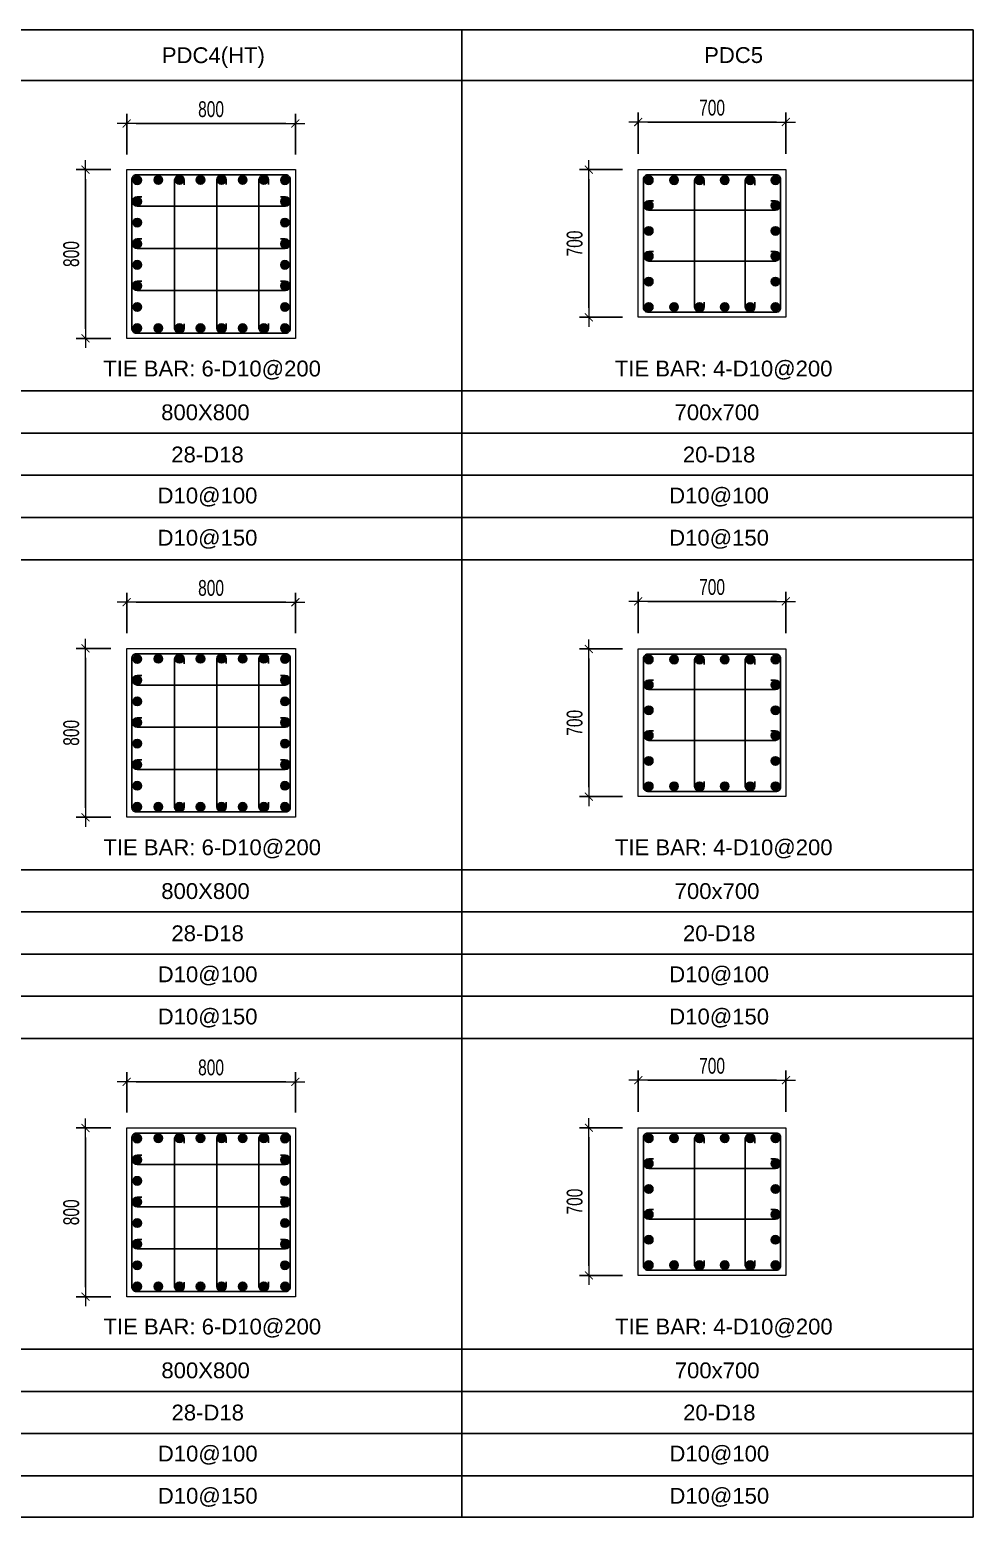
# Model space of a CAD drawing. Header units: millimetres. Extents: x 49323 to 598907, y -6102 to 181761.
# Drawn here: x 576018 to 580493, y 150199 to 157250 of the extents above; entities that cross this region are included whole.
import ezdxf
from ezdxf.enums import TextEntityAlignment as Align

# ---------------------------------------------------------------- set-up
doc = ezdxf.new("R2010")
doc.units = ezdxf.units.MM
doc.linetypes.add('CENTER2', pattern=[1.125, 0.75, -0.125, 0.125, -0.125])
doc.layers.get('Defpoints').update_dxf_attribs({"color": 151, "lineweight": 9})
for name, color, linetype in [('2', 2, 'Continuous'), ('CEN', 1, 'CENTER2'), ('STL', 3, 'Continuous'), ('TIT1', 3, 'Continuous')]:
    doc.layers.add(name, color=color, linetype=linetype)
doc.layers.add('NDC_S_CONTINUOUS', color=3, linetype='Continuous', lineweight=20)
doc.layers.add('NDC_S_DIM', color=1, linetype='Continuous', lineweight=15)
doc.styles.add('NDC_ARIAL', font='arial.ttf', dxfattribs={"width": 0.85})
doc.styles.add('NDC_DIM', font='', dxfattribs={"width": 0.75})
doc.styles.get('NDC_DIM').set_extended_font_data('Dotum')
doc.dimstyles.new('NDC_dim_30', dxfattribs={"dimscale": 30, "dimtxt": 2.5, "dimasz": 1.5, "dimexe": 1.5, "dimexo": 2.5, "dimgap": 1, "dimtad": 1, "dimdec": 0, "dimzin": 0, "dimdsep": 46, "dimtxsty": 'NDC_DIM', "dimblk": 'DIMMARK', "dimcen": 0.09, "dimdle": 1.2, "dimclrd": 1, "dimclre": 1, "dimclrt": 3, "dimadec": 0, "dimazin": 0, "dimtfac": 1, "dimtdec": 0, "dimtix": 1, "dimtofl": 0, "dimtmove": 0, "dimatfit": 3, "dimfxl": 8, "dimfxlon": 1, "dimtolj": 1, "dimtzin": 0, "dimarcsym": 0})

# ---------------------------------------------------------------- blocks, each defined once
blk = doc.blocks.new('8')
at = {"layer": '2'}
blk.add_hatch(color=256, dxfattribs=at).paths.add_polyline_path([(20, 0, 0.386127), (1.9, 19.9), (-1.9, 19.9, 0.386127), (-20, 0, 1)])
blk.add_circle((0, 0), 20, dxfattribs=at)
blk = doc.blocks.new('5')
at = {"layer": 'CEN', "rotation": 180}
blk.add_blockref('8', (0, 0), dxfattribs=at)
blk = doc.blocks.new('DIMMARK')
at = {"layer": 'NDC_S_DIM', "color": 1}
blk.add_line((-1.5, 0), (1, 0), dxfattribs=at)
at = {"layer": 'NDC_S_DIM', "color": 2, "const_width": 0.1}
blk.add_lwpolyline([(-0.42, -0.42), (0.42, 0.42)], dxfattribs=at)
blk = doc.blocks.new('*D1555')
at = {"layer": 'Defpoints', "color": 0, "ltscale": 40, "transparency": 16777216}
for p in [(577278.3, 152263.2), (576478.3, 152041.8), (577278.3, 152041.8)]:
    blk.add_point(p, dxfattribs=at)
at = {"layer": 'NDC_S_DIM', "color": 1, "lineweight": -2, "ltscale": 40, "transparency": 16777216}
for p, q in [((576478.3, 152116.8), (576478.3, 152308.2)), ((577278.3, 152116.8), (577278.3, 152308.2)), ((576523.3, 152263.2), (577233.3, 152263.2))]:
    blk.add_line(p, q, dxfattribs=at)
at = {"layer": 'NDC_S_DIM', "color": 1, "lineweight": -2, "ltscale": 40, "transparency": 16777216, "xscale": 45, "yscale": 45, "zscale": 45, "rotation": 180}
blk.add_blockref('DIMMARK', (576478.3, 152263.2), dxfattribs=at)
at = {"layer": 'NDC_S_DIM', "color": 1, "lineweight": -2, "ltscale": 40, "transparency": 16777216, "xscale": 45, "yscale": 45, "zscale": 45}
blk.add_blockref('DIMMARK', (577278.3, 152263.2), dxfattribs=at)
at = {"layer": 'NDC_S_DIM', "color": 3, "ltscale": 40, "transparency": 16777216, "insert": (576878.3, 152330.7), "char_height": 75, "attachment_point": 5, "style": 'NDC_DIM'}
blk.add_mtext('\\A1;800', dxfattribs=at)
blk = doc.blocks.new('*D1556')
at = {"layer": 'Defpoints', "color": 0, "ltscale": 40, "transparency": 16777216}
for p in [(576478.3, 152044.4), (576282.9, 151244.4), (576478.3, 151244.4)]:
    blk.add_point(p, dxfattribs=at)
at = {"layer": 'NDC_S_DIM', "color": 1, "lineweight": -2, "ltscale": 40, "transparency": 16777216}
for p, q in [((576403.3, 152044.4), (576237.9, 152044.4)), ((576282.9, 151999.4), (576282.9, 151289.4)), ((576403.3, 151244.4), (576237.9, 151244.4))]:
    blk.add_line(p, q, dxfattribs=at)
at = {"layer": 'NDC_S_DIM', "color": 1, "lineweight": -2, "ltscale": 40, "transparency": 16777216, "xscale": 45, "yscale": 45, "zscale": 45}
for p, rotation in [((576282.9, 152044.4), 90), ((576282.9, 151244.4), 270)]:
    blk.add_blockref('DIMMARK', p, dxfattribs=dict(at, rotation=rotation))
at = {"layer": 'NDC_S_DIM', "color": 3, "ltscale": 40, "transparency": 16777216, "insert": (576215.4, 151644.4), "char_height": 75, "attachment_point": 5, "rotation": 90, "style": 'NDC_DIM'}
blk.add_mtext('\\A1;800', dxfattribs=at)
blk = doc.blocks.new('*D1557')
at = {"layer": 'Defpoints', "color": 0, "ltscale": 40, "transparency": 16777216}
for p in [(577278.3, 154536.1), (576478.3, 154314.7), (577278.3, 154314.7)]:
    blk.add_point(p, dxfattribs=at)
at = {"layer": 'NDC_S_DIM', "color": 1, "lineweight": -2, "ltscale": 40, "transparency": 16777216}
for p, q in [((576478.3, 154389.7), (576478.3, 154581.1)), ((577278.3, 154389.7), (577278.3, 154581.1)), ((576523.3, 154536.1), (577233.3, 154536.1))]:
    blk.add_line(p, q, dxfattribs=at)
at = {"layer": 'NDC_S_DIM', "color": 1, "lineweight": -2, "ltscale": 40, "transparency": 16777216, "xscale": 45, "yscale": 45, "zscale": 45, "rotation": 180}
blk.add_blockref('DIMMARK', (576478.3, 154536.1), dxfattribs=at)
at = {"layer": 'NDC_S_DIM', "color": 1, "lineweight": -2, "ltscale": 40, "transparency": 16777216, "xscale": 45, "yscale": 45, "zscale": 45}
blk.add_blockref('DIMMARK', (577278.3, 154536.1), dxfattribs=at)
at = {"layer": 'NDC_S_DIM', "color": 3, "ltscale": 40, "transparency": 16777216, "insert": (576878.3, 154603.6), "char_height": 75, "attachment_point": 5, "style": 'NDC_DIM'}
blk.add_mtext('\\A1;800', dxfattribs=at)
blk = doc.blocks.new('*D1558')
at = {"layer": 'Defpoints', "color": 0, "ltscale": 40, "transparency": 16777216}
for p in [(576478.3, 154317.2), (576282.9, 153517.2), (576478.3, 153517.2)]:
    blk.add_point(p, dxfattribs=at)
at = {"layer": 'NDC_S_DIM', "color": 1, "lineweight": -2, "ltscale": 40, "transparency": 16777216}
for p, q in [((576403.3, 154317.2), (576237.9, 154317.2)), ((576282.9, 154272.2), (576282.9, 153562.2)), ((576403.3, 153517.2), (576237.9, 153517.2))]:
    blk.add_line(p, q, dxfattribs=at)
at = {"layer": 'NDC_S_DIM', "color": 1, "lineweight": -2, "ltscale": 40, "transparency": 16777216, "xscale": 45, "yscale": 45, "zscale": 45}
for p, rotation in [((576282.9, 154317.2), 90), ((576282.9, 153517.2), 270)]:
    blk.add_blockref('DIMMARK', p, dxfattribs=dict(at, rotation=rotation))
at = {"layer": 'NDC_S_DIM', "color": 3, "ltscale": 40, "transparency": 16777216, "insert": (576215.4, 153917.2), "char_height": 75, "attachment_point": 5, "rotation": 90, "style": 'NDC_DIM'}
blk.add_mtext('\\A1;800', dxfattribs=at)
blk = doc.blocks.new('*D1553')
at = {"layer": 'Defpoints', "color": 0, "ltscale": 40, "transparency": 16777216}
for p in [(577278.3, 156805.5), (576478.3, 156584.1), (577278.3, 156584.1)]:
    blk.add_point(p, dxfattribs=at)
at = {"layer": 'NDC_S_DIM', "color": 1, "lineweight": -2, "ltscale": 40, "transparency": 16777216}
for p, q in [((576478.3, 156659.1), (576478.3, 156850.5)), ((577278.3, 156659.1), (577278.3, 156850.5)), ((576523.3, 156805.5), (577233.3, 156805.5))]:
    blk.add_line(p, q, dxfattribs=at)
at = {"layer": 'NDC_S_DIM', "color": 1, "lineweight": -2, "ltscale": 40, "transparency": 16777216, "xscale": 45, "yscale": 45, "zscale": 45, "rotation": 180}
blk.add_blockref('DIMMARK', (576478.3, 156805.5), dxfattribs=at)
at = {"layer": 'NDC_S_DIM', "color": 1, "lineweight": -2, "ltscale": 40, "transparency": 16777216, "xscale": 45, "yscale": 45, "zscale": 45}
blk.add_blockref('DIMMARK', (577278.3, 156805.5), dxfattribs=at)
at = {"layer": 'NDC_S_DIM', "color": 3, "ltscale": 40, "transparency": 16777216, "insert": (576878.3, 156873), "char_height": 75, "attachment_point": 5, "style": 'NDC_DIM'}
blk.add_mtext('\\A1;800', dxfattribs=at)
blk = doc.blocks.new('*D1554')
at = {"layer": 'Defpoints', "color": 0, "ltscale": 40, "transparency": 16777216}
for p in [(576478.3, 156586.7), (576282.9, 155786.7), (576478.3, 155786.7)]:
    blk.add_point(p, dxfattribs=at)
at = {"layer": 'NDC_S_DIM', "color": 1, "lineweight": -2, "ltscale": 40, "transparency": 16777216}
for p, q in [((576403.3, 156586.7), (576237.9, 156586.7)), ((576282.9, 156541.7), (576282.9, 155831.7)), ((576403.3, 155786.7), (576237.9, 155786.7))]:
    blk.add_line(p, q, dxfattribs=at)
at = {"layer": 'NDC_S_DIM', "color": 1, "lineweight": -2, "ltscale": 40, "transparency": 16777216, "xscale": 45, "yscale": 45, "zscale": 45}
for p, rotation in [((576282.9, 156586.7), 90), ((576282.9, 155786.7), 270)]:
    blk.add_blockref('DIMMARK', p, dxfattribs=dict(at, rotation=rotation))
at = {"layer": 'NDC_S_DIM', "color": 3, "ltscale": 40, "transparency": 16777216, "insert": (576215.4, 156186.7), "char_height": 75, "attachment_point": 5, "rotation": 90, "style": 'NDC_DIM'}
blk.add_mtext('\\A1;800', dxfattribs=at)
blk = doc.blocks.new('*D1729')
at = {"layer": 'Defpoints', "color": 1, "lineweight": -2, "ltscale": 40, "transparency": 16777216}
for p, q in [((578904.4, 156661.7), (578904.4, 156857.3)), ((578949.4, 156812.3), (579559.4, 156812.3)), ((579604.4, 156661.7), (579604.4, 156857.3))]:
    blk.add_line(p, q, dxfattribs=at)
at = {"layer": 'Defpoints', "color": 0, "ltscale": 40, "transparency": 16777216}
for p in [(579604.4, 156812.3), (578904.4, 156586.7), (579604.4, 156586.7)]:
    blk.add_point(p, dxfattribs=at)
at = {"layer": 'Defpoints', "color": 1, "lineweight": -2, "ltscale": 40, "transparency": 16777216, "xscale": 45, "yscale": 45, "zscale": 45, "rotation": 180}
blk.add_blockref('DIMMARK', (578904.4, 156812.3), dxfattribs=at)
at = {"layer": 'Defpoints', "color": 1, "lineweight": -2, "ltscale": 40, "transparency": 16777216, "xscale": 45, "yscale": 45, "zscale": 45}
blk.add_blockref('DIMMARK', (579604.4, 156812.3), dxfattribs=at)
at = {"layer": 'Defpoints', "color": 3, "ltscale": 40, "transparency": 16777216, "insert": (579254.4, 156879.9), "char_height": 75, "attachment_point": 5, "style": 'NDC_DIM'}
blk.add_mtext('\\A1;700', dxfattribs=at)
blk = doc.blocks.new('*D1730')
at = {"layer": 'Defpoints', "color": 1, "lineweight": -2, "ltscale": 40, "transparency": 16777216}
for p, q in [((578829.4, 156586.7), (578625.3, 156586.7)), ((578670.3, 155931.7), (578670.3, 156541.7)), ((578829.4, 155886.7), (578625.3, 155886.7))]:
    blk.add_line(p, q, dxfattribs=at)
at = {"layer": 'Defpoints', "color": 0, "ltscale": 40, "transparency": 16777216}
for p in [(578670.3, 156586.7), (578904.4, 156586.7), (578904.4, 155886.7)]:
    blk.add_point(p, dxfattribs=at)
at = {"layer": 'Defpoints', "color": 1, "lineweight": -2, "ltscale": 40, "transparency": 16777216, "xscale": 45, "yscale": 45, "zscale": 45}
for p, rotation in [((578670.3, 156586.7), 90), ((578670.3, 155886.7), 270)]:
    blk.add_blockref('DIMMARK', p, dxfattribs=dict(at, rotation=rotation))
at = {"layer": 'Defpoints', "color": 3, "ltscale": 40, "transparency": 16777216, "insert": (578602.8, 156236.7), "char_height": 75, "attachment_point": 5, "rotation": 90, "style": 'NDC_DIM'}
blk.add_mtext('\\A1;700', dxfattribs=at)
blk = doc.blocks.new('*D1731')
at = {"layer": 'Defpoints', "color": 1, "lineweight": -2, "ltscale": 40, "transparency": 16777216}
for p, q in [((578904.4, 154389.7), (578904.4, 154585.4)), ((579604.4, 154389.7), (579604.4, 154585.4)), ((578949.4, 154540.4), (579559.4, 154540.4))]:
    blk.add_line(p, q, dxfattribs=at)
at = {"layer": 'Defpoints', "color": 0, "ltscale": 40, "transparency": 16777216}
for p in [(579604.4, 154540.4), (578904.4, 154314.7), (579604.4, 154314.7)]:
    blk.add_point(p, dxfattribs=at)
at = {"layer": 'Defpoints', "color": 1, "lineweight": -2, "ltscale": 40, "transparency": 16777216, "xscale": 45, "yscale": 45, "zscale": 45, "rotation": 180}
blk.add_blockref('DIMMARK', (578904.4, 154540.4), dxfattribs=at)
at = {"layer": 'Defpoints', "color": 1, "lineweight": -2, "ltscale": 40, "transparency": 16777216, "xscale": 45, "yscale": 45, "zscale": 45}
blk.add_blockref('DIMMARK', (579604.4, 154540.4), dxfattribs=at)
at = {"layer": 'Defpoints', "color": 3, "ltscale": 40, "transparency": 16777216, "insert": (579254.4, 154607.9), "char_height": 75, "attachment_point": 5, "style": 'NDC_DIM'}
blk.add_mtext('\\A1;700', dxfattribs=at)
blk = doc.blocks.new('*D1732')
at = {"layer": 'Defpoints', "color": 1, "lineweight": -2, "ltscale": 40, "transparency": 16777216}
for p, q in [((578829.4, 154314.7), (578625.3, 154314.7)), ((578670.3, 153659.7), (578670.3, 154269.7)), ((578829.4, 153614.7), (578625.3, 153614.7))]:
    blk.add_line(p, q, dxfattribs=at)
at = {"layer": 'Defpoints', "color": 0, "ltscale": 40, "transparency": 16777216}
for p in [(578670.3, 154314.7), (578904.4, 154314.7), (578904.4, 153614.7)]:
    blk.add_point(p, dxfattribs=at)
at = {"layer": 'Defpoints', "color": 1, "lineweight": -2, "ltscale": 40, "transparency": 16777216, "xscale": 45, "yscale": 45, "zscale": 45}
for p, rotation in [((578670.3, 154314.7), 90), ((578670.3, 153614.7), 270)]:
    blk.add_blockref('DIMMARK', p, dxfattribs=dict(at, rotation=rotation))
at = {"layer": 'Defpoints', "color": 3, "ltscale": 40, "transparency": 16777216, "insert": (578602.8, 153964.7), "char_height": 75, "attachment_point": 5, "rotation": 90, "style": 'NDC_DIM'}
blk.add_mtext('\\A1;700', dxfattribs=at)
blk = doc.blocks.new('*D1733')
at = {"layer": 'Defpoints', "color": 1, "lineweight": -2, "ltscale": 40, "transparency": 16777216}
for p, q in [((578904.4, 152120.3), (578904.4, 152315.9)), ((579604.4, 152120.3), (579604.4, 152315.9)), ((578949.4, 152270.9), (579559.4, 152270.9))]:
    blk.add_line(p, q, dxfattribs=at)
at = {"layer": 'Defpoints', "color": 0, "ltscale": 40, "transparency": 16777216}
for p in [(579604.4, 152270.9), (578904.4, 152045.3), (579604.4, 152045.3)]:
    blk.add_point(p, dxfattribs=at)
at = {"layer": 'Defpoints', "color": 1, "lineweight": -2, "ltscale": 40, "transparency": 16777216, "xscale": 45, "yscale": 45, "zscale": 45, "rotation": 180}
blk.add_blockref('DIMMARK', (578904.4, 152270.9), dxfattribs=at)
at = {"layer": 'Defpoints', "color": 1, "lineweight": -2, "ltscale": 40, "transparency": 16777216, "xscale": 45, "yscale": 45, "zscale": 45}
blk.add_blockref('DIMMARK', (579604.4, 152270.9), dxfattribs=at)
at = {"layer": 'Defpoints', "color": 3, "ltscale": 40, "transparency": 16777216, "insert": (579254.4, 152338.5), "char_height": 75, "attachment_point": 5, "style": 'NDC_DIM'}
blk.add_mtext('\\A1;700', dxfattribs=at)
blk = doc.blocks.new('*D1734')
at = {"layer": 'Defpoints', "color": 1, "lineweight": -2, "ltscale": 40, "transparency": 16777216}
for p, q in [((578829.4, 152045.3), (578625.3, 152045.3)), ((578670.3, 151390.3), (578670.3, 152000.3)), ((578829.4, 151345.3), (578625.3, 151345.3))]:
    blk.add_line(p, q, dxfattribs=at)
at = {"layer": 'Defpoints', "color": 0, "ltscale": 40, "transparency": 16777216}
for p in [(578670.3, 152045.3), (578904.4, 152045.3), (578904.4, 151345.3)]:
    blk.add_point(p, dxfattribs=at)
at = {"layer": 'Defpoints', "color": 1, "lineweight": -2, "ltscale": 40, "transparency": 16777216, "xscale": 45, "yscale": 45, "zscale": 45}
for p, rotation in [((578670.3, 152045.3), 90), ((578670.3, 151345.3), 270)]:
    blk.add_blockref('DIMMARK', p, dxfattribs=dict(at, rotation=rotation))
at = {"layer": 'Defpoints', "color": 3, "ltscale": 40, "transparency": 16777216, "insert": (578602.8, 151695.3), "char_height": 75, "attachment_point": 5, "rotation": 90, "style": 'NDC_DIM'}
blk.add_mtext('\\A1;700', dxfattribs=at)

msp = doc.modelspace()

# ---------------------------------------------------------------- linework, layer by layer
at = {"layer": '2', "lineweight": -2, "ltscale": 1000}
for points in [[(577253.3, 156541.7), (577253.3, 155831.7, -0.414214), (577233.3, 155811.7), (576523.3, 155811.7, -0.414214), (576503.3, 155831.7), (576503.3, 156541.7, -0.414214), (576523.3, 156561.7), (577233.3, 156561.7, -0.414214)], [(579579.4, 156541.7), (579579.4, 155931.7, -0.414214), (579559.4, 155911.7), (578949.4, 155911.7, -0.414214), (578929.4, 155931.7), (578929.4, 156541.7, -0.414214), (578949.4, 156561.7), (579559.4, 156561.7, -0.414214)], [(577253.3, 154272.2), (577253.3, 153562.2, -0.414214), (577233.3, 153542.2), (576523.3, 153542.2, -0.414214), (576503.3, 153562.2), (576503.3, 154272.2, -0.414214), (576523.3, 154292.2), (577233.3, 154292.2, -0.414214)], [(579579.4, 154269.7), (579579.4, 153659.7, -0.414214), (579559.4, 153639.7), (578949.4, 153639.7, -0.414214), (578929.4, 153659.7), (578929.4, 154269.7, -0.414214), (578949.4, 154289.7), (579559.4, 154289.7, -0.414214)], [(577253.3, 151999.4), (577253.3, 151289.4, -0.414214), (577233.3, 151269.4), (576523.3, 151269.4, -0.414214), (576503.3, 151289.4), (576503.3, 151999.4, -0.414214), (576523.3, 152019.4), (577233.3, 152019.4, -0.414214)], [(579579.4, 152000.3), (579579.4, 151390.3, -0.414214), (579559.4, 151370.3), (578949.4, 151370.3, -0.414214), (578929.4, 151390.3), (578929.4, 152000.3, -0.414214), (578949.4, 152020.3), (579559.4, 152020.3, -0.414214)]]:
    msp.add_lwpolyline(points, format="xyb", close=True, dxfattribs=at)
at = {"layer": '2'}
for points in [[(576750.6, 155856.3), (576750.6, 155834.2, -1), (576705.6, 155834.2), (576705.6, 156536.2, -1), (576750.6, 156536.2), (576750.6, 156514)], [(576950.6, 155857.8), (576950.6, 155835.6, -1), (576905.6, 155835.6), (576905.6, 156537.7, -1), (576950.6, 156537.7), (576950.6, 156515.5)], [(577150.6, 155857.8), (577150.6, 155835.6, -1), (577105.6, 155835.6), (577105.6, 156537.7, -1), (577150.6, 156537.7), (577150.6, 156515.5)], [(579216.9, 155957.8), (579216.9, 155935.7, -1), (579171.8, 155935.7), (579171.8, 156535.2, -1), (579216.9, 156535.2), (579216.9, 156513)], [(579457, 155957.8), (579457, 155935.7, -1), (579412, 155935.7), (579412, 156535.2, -1), (579457, 156535.2), (579457, 156513)], [(576550.2, 156458.2), (576528.1, 156458.2, 1), (576528.1, 156413.2), (577230.1, 156413.2, 1), (577230.1, 156458.2), (577208, 156458.2)], [(578976.3, 156439), (578954.2, 156439, 1), (578954.2, 156394), (579554.6, 156394, 1), (579554.6, 156439), (579532.5, 156439)], [(576550.2, 156258.2), (576528.1, 156258.2, 1), (576528.1, 156213.2), (577230.1, 156213.2, 1), (577230.1, 156258.2), (577208, 156258.2)], [(578976.3, 156198.6), (578954.1, 156198.6, 1), (578954.1, 156153.6), (579554.6, 156153.6, 1), (579554.6, 156198.6), (579532.4, 156198.6)], [(576550.2, 156058.2), (576528.1, 156058.2, 1), (576528.1, 156013.2), (577230.1, 156013.2, 1), (577230.1, 156058.2), (577208, 156058.2)], [(576750.6, 153586.9), (576750.6, 153564.7, -1), (576705.6, 153564.7), (576705.6, 154266.7, -1), (576750.6, 154266.7), (576750.6, 154244.6)], [(576950.6, 153588.4), (576950.6, 153566.2, -1), (576905.6, 153566.2), (576905.6, 154268.2, -1), (576950.6, 154268.2), (576950.6, 154246.1)], [(577150.6, 153588.4), (577150.6, 153566.2, -1), (577105.6, 153566.2), (577105.6, 154268.2, -1), (577150.6, 154268.2), (577150.6, 154246.1)], [(579216.9, 153685.9), (579216.9, 153663.7, -1), (579171.8, 153663.7), (579171.8, 154263.2, -1), (579216.9, 154263.2), (579216.9, 154241.1)], [(579457, 153685.9), (579457, 153663.7, -1), (579412, 153663.7), (579412, 154263.2, -1), (579457, 154263.2), (579457, 154241.1)], [(576550.2, 154188.8), (576528.1, 154188.8, 1), (576528.1, 154143.8), (577230.1, 154143.8, 1), (577230.1, 154188.8), (577208, 154188.8)], [(578976.3, 154167), (578954.2, 154167, 1), (578954.2, 154122), (579554.6, 154122, 1), (579554.6, 154167), (579532.5, 154167)], [(576550.2, 153988.8), (576528.1, 153988.8, 1), (576528.1, 153943.8), (577230.1, 153943.8, 1), (577230.1, 153988.8), (577208, 153988.8)], [(578976.3, 153926.6), (578954.1, 153926.6, 1), (578954.1, 153881.6), (579554.6, 153881.6, 1), (579554.6, 153926.6), (579532.4, 153926.6)], [(576550.2, 153788.8), (576528.1, 153788.8, 1), (576528.1, 153743.8), (577230.1, 153743.8, 1), (577230.1, 153788.8), (577208, 153788.8)], [(576750.6, 151314), (576750.6, 151291.9, -1), (576705.6, 151291.9), (576705.6, 151993.9, -1), (576750.6, 151993.9), (576750.6, 151971.7)], [(576950.6, 151315.5), (576950.6, 151293.3, -1), (576905.6, 151293.3), (576905.6, 151995.4, -1), (576950.6, 151995.4), (576950.6, 151973.2)], [(577150.6, 151315.5), (577150.6, 151293.3, -1), (577105.6, 151293.3), (577105.6, 151995.4, -1), (577150.6, 151995.4), (577150.6, 151973.2)], [(579216.9, 151416.4), (579216.9, 151394.3, -1), (579171.8, 151394.3), (579171.8, 151993.8, -1), (579216.9, 151993.8), (579216.9, 151971.6)], [(579457, 151416.4), (579457, 151394.3, -1), (579412, 151394.3), (579412, 151993.8, -1), (579457, 151993.8), (579457, 151971.6)], [(576550.2, 151915.9), (576528.1, 151915.9, 1), (576528.1, 151870.9), (577230.1, 151870.9, 1), (577230.1, 151915.9), (577208, 151915.9)], [(578976.3, 151897.6), (578954.2, 151897.6, 1), (578954.2, 151852.6), (579554.6, 151852.6, 1), (579554.6, 151897.6), (579532.5, 151897.6)], [(576550.2, 151715.9), (576528.1, 151715.9, 1), (576528.1, 151670.9), (577230.1, 151670.9, 1), (577230.1, 151715.9), (577208, 151715.9)], [(578976.3, 151657.2), (578954.1, 151657.2, 1), (578954.1, 151612.2), (579554.6, 151612.2, 1), (579554.6, 151657.2), (579532.4, 151657.2)], [(576550.2, 151515.9), (576528.1, 151515.9, 1), (576528.1, 151470.9), (577230.1, 151470.9, 1), (577230.1, 151515.9), (577208, 151515.9)]]:
    msp.add_lwpolyline(points, format="xyb", dxfattribs=at)
at = {"layer": 'NDC_S_CONTINUOUS', "ltscale": 70}
for points in [[(577278.3, 156586.7), (577278.3, 155786.7), (576478.3, 155786.7), (576478.3, 156586.7), (577278.3, 156586.7)], [(579604.4, 156586.7), (579604.4, 155886.7), (578904.4, 155886.7), (578904.4, 156586.7), (579604.4, 156586.7)], [(577278.3, 154317.2), (577278.3, 153517.2), (576478.3, 153517.2), (576478.3, 154317.2), (577278.3, 154317.2)], [(579604.4, 154314.7), (579604.4, 153614.7), (578904.4, 153614.7), (578904.4, 154314.7), (579604.4, 154314.7)], [(577278.3, 152044.4), (577278.3, 151244.4), (576478.3, 151244.4), (576478.3, 152044.4), (577278.3, 152044.4)], [(579604.4, 152045.3), (579604.4, 151345.3), (578904.4, 151345.3), (578904.4, 152045.3), (579604.4, 152045.3)]]:
    msp.add_lwpolyline(points, dxfattribs=at)
at = {"layer": 'TIT1', "color": 2}
msp.add_line((568877, 157249.8), (580493.1, 157249.8), dxfattribs=at)
at = {"layer": 'TIT1'}
for p, q in [((578067, 157249.8), (578067, 150199)), ((580493.1, 157249.8), (580493.1, 150199)), ((580493.1, 157009.8), (568875.3, 157009.8)), ((568877, 157009.8), (580493.1, 157009.8)), ((580493.1, 154737.8), (568875.8, 154737.8)), ((580493.1, 152468.4), (568876.4, 152468.4)), ((580493.1, 150199), (568876.4, 150199))]:
    msp.add_line(p, q, dxfattribs=at)
at = {"layer": 'TIT1', "color": 8}
for p, q in [((580493.1, 155537.8), (569503.7, 155537.8)), ((580493.1, 155337.8), (569503.7, 155337.8)), ((580493.1, 155137.8), (569503.7, 155137.8)), ((580493.1, 154937.8), (569932.9, 154937.8)), ((580493.1, 153268.4), (569504.2, 153268.4)), ((580493.1, 153068.4), (569504.2, 153068.4)), ((580493.1, 152868.4), (569504.2, 152868.4)), ((580493.1, 152668.4), (569933.5, 152668.4)), ((580493.1, 150995.5), (569504.8, 150995.5)), ((580493.1, 150795.5), (569504.8, 150795.5)), ((580493.1, 150595.5), (569504.8, 150595.5)), ((580493.1, 150395.5), (569934, 150395.5))]:
    msp.add_line(p, q, dxfattribs=at)

# ---------------------------------------------------------------- block references
at = {"layer": 'STL', "xscale": -1}
for p in [(576528.1, 156536.7), (578954.2, 156536.7), (579074.3, 156536.7), (579194.3, 156536.7), (579314.4, 156536.7), (579434.5, 156536.7), (576528.1, 156435.7), (578954.2, 156416.5), (576528.1, 156335.7), (578954.2, 156296.3), (576528.1, 156235.7), (578954.2, 156176.1), (576528.1, 156135.7), (576528.1, 156035.7), (578954.2, 156055.9), (576528.1, 155935.7), (579074.3, 155935.7), (579194.3, 155935.7), (579314.4, 155935.7), (579434.5, 155935.7), (576528.1, 155835.7), (576528.1, 154267.2), (578954.2, 154264.7), (579074.3, 154264.7), (579194.3, 154264.7), (579314.4, 154264.7), (579434.5, 154264.7), (576528.1, 154166.3), (578954.2, 154144.5), (576528.1, 154066.3), (578954.2, 154024.3), (576528.1, 153966.3), (578954.2, 153904.1), (576528.1, 153866.3), (576528.1, 153766.3), (578954.2, 153783.9), (576528.1, 153666.3), (579074.3, 153663.7), (579194.3, 153663.7), (579314.4, 153663.7), (579434.5, 153663.7), (576528.1, 153566.3), (578954.2, 151995.3), (579074.3, 151995.3), (579194.3, 151995.3), (579314.4, 151995.3), (579434.5, 151995.3), (576528.1, 151994.4), (576528.1, 151893.4), (578954.2, 151875.1), (576528.1, 151793.4), (578954.2, 151754.9), (576528.1, 151693.4), (576528.1, 151593.4), (578954.2, 151634.7), (578954.2, 151514.5), (576528.1, 151493.4), (576528.1, 151393.4), (579074.3, 151394.3), (579194.3, 151394.3), (579314.4, 151394.3), (579434.5, 151394.3), (576528.1, 151293.4)]:
    msp.add_blockref('5', p, dxfattribs=at)
at = {"layer": 'STL', "xscale": -1, "rotation": 270}
for p in [(576628.1, 156537.7), (576728.1, 156537.7), (576828.1, 156537.7), (576928.1, 156537.7), (577028.1, 156537.7), (577128.1, 156537.7), (578954.2, 155935.7), (576528.1, 155835.7), (576628.1, 155835.7), (576728.1, 155835.7), (576828.1, 155835.7), (576928.1, 155835.7), (577028.1, 155835.7), (577128.1, 155835.7), (577228.8, 155835.7), (576628.1, 154268.2), (576728.1, 154268.2), (576828.1, 154268.2), (576928.1, 154268.2), (577028.1, 154268.2), (577128.1, 154268.2), (578954.2, 153663.7), (576528.1, 153566.3), (576628.1, 153566.3), (576728.1, 153566.3), (576828.1, 153566.3), (576928.1, 153566.3), (577028.1, 153566.3), (577128.1, 153566.3), (577228.7, 153566.3), (576628.1, 151995.4), (576728.1, 151995.4), (576828.1, 151995.4), (576928.1, 151995.4), (577028.1, 151995.4), (577128.1, 151995.4), (578954.2, 151394.3), (576528.1, 151293.4), (576628.1, 151293.4), (576728.1, 151293.4), (576828.1, 151293.4), (576928.1, 151293.4), (577028.1, 151293.4), (577128.1, 151293.4), (577229.4, 151293.4)]:
    msp.add_blockref('5', p, dxfattribs=at)
at = {"layer": 'STL'}
for p in [(577228.5, 156536.7), (579554.6, 156536.7), (577228.5, 156435.7), (579554.6, 156416.5), (577228.5, 156335.7), (579554.6, 156296.3), (577228.5, 156235.7), (579554.6, 156176.1), (577228.5, 156135.7), (577228.5, 156035.7), (579554.5, 156055.9), (577228.5, 155935.7), (579554.6, 155935.7), (577228.5, 154267.2), (579554.6, 154264.7), (577228.5, 154166.3), (579554.6, 154144.5), (577228.5, 154066.3), (579554.6, 154024.3), (577228.5, 153966.3), (579554.6, 153904.1), (577228.5, 153866.3), (577228.5, 153766.3), (579554.5, 153783.9), (577228.5, 153666.3), (579554.6, 153663.7), (579554.6, 151995.3), (577228.5, 151994.4), (577228.5, 151893.4), (579554.6, 151875.1), (577228.5, 151793.4), (579554.6, 151754.9), (577228.5, 151693.4), (577228.5, 151593.4), (579554.6, 151634.7), (579554.5, 151514.5), (577228.5, 151493.4), (577228.5, 151393.4), (579554.6, 151394.3)]:
    msp.add_blockref('5', p, dxfattribs=at)

# ---------------------------------------------------------------- texts
at = {"layer": 'TIT1', "color": 2, "style": 'NDC_ARIAL'}
for s, p in [('PDC4(HT)', (576889.2, 157119.8)), ('PDC5', (579356.5, 157129.8))]:
    msp.add_text(s, height=75, dxfattribs=at).set_placement(p, align=Align.MIDDLE)
at = {"layer": 'TIT1', "style": 'NDC_ARIAL'}
for s, p in [('TIE BAR: 6-D10@200', (576883.2, 155638.4)), ('TIE BAR: 4-D10@200', (579309.3, 155638.4)), ('800X800', (576851.4, 155436.5)), ('700x700', (579277.5, 155436.5)), ('28-D18', (576861.4, 155236.5)), ('20-D18', (579287.5, 155236.5)), ('D10@100', (576861.4, 155036.5)), ('D10@100', (579287.5, 155036.5)), ('D10@150', (576861.4, 154836.5)), ('D10@150', (579287.5, 154836.5)), ('TIE BAR: 6-D10@200', (576883.7, 153369)), ('TIE BAR: 4-D10@200', (579309.8, 153369)), ('800X800', (576851.9, 153167.1)), ('700x700', (579278, 153167.1)), ('28-D18', (576861.9, 152967.1)), ('20-D18', (579288, 152967.1)), ('D10@100', (576861.9, 152767.1)), ('D10@100', (579288, 152767.1)), ('D10@150', (576861.9, 152567.1)), ('D10@150', (579288, 152567.1)), ('TIE BAR: 6-D10@200', (576884.2, 151097.3)), ('TIE BAR: 4-D10@200', (579310.3, 151097.3)), ('800X800', (576852.4, 150895.3)), ('700x700', (579278.5, 150895.3)), ('28-D18', (576862.5, 150695.3)), ('20-D18', (579288.6, 150695.3)), ('D10@100', (576862.5, 150495.3)), ('D10@100', (579288.6, 150495.3)), ('D10@150', (576862.5, 150295.3)), ('D10@150', (579288.6, 150295.3))]:
    msp.add_text(s, height=75, dxfattribs=at).set_placement(p, align=Align.MIDDLE)

# ---------------------------------------------------------------- dimensions: what is measured, and where the dimension line sits
at = {"layer": 'Defpoints', "ltscale": 40}
for base, p1, p2, picture, middle in [((579604.4, 156812.3), (578904.4, 156586.7), (579604.4, 156586.7), '*D1729', (579254.4, 156879.9)), ((579604.4, 154540.4), (578904.4, 154314.7), (579604.4, 154314.7), '*D1731', (579254.4, 154607.9)), ((579604.4, 152270.9), (578904.4, 152045.3), (579604.4, 152045.3), '*D1733', (579254.4, 152338.5))]:
    dim = msp.add_linear_dim(base=base, p1=p1, p2=p2, dimstyle='NDC_dim_30', dxfattribs=at)
    dim.commit()
    dim.dimension.update_dxf_attribs({"geometry": picture, "text_midpoint": middle})
for base, p1, p2, picture, middle in [((578670.3, 156586.7), (578904.4, 155886.7), (578904.4, 156586.7), '*D1730', (578602.8, 156236.7)), ((578670.3, 154314.7), (578904.4, 153614.7), (578904.4, 154314.7), '*D1732', (578602.8, 153964.7)), ((578670.3, 152045.3), (578904.4, 151345.3), (578904.4, 152045.3), '*D1734', (578602.8, 151695.3))]:
    dim = msp.add_linear_dim(base=base, p1=p1, p2=p2, angle=90, dimstyle='NDC_dim_30', dxfattribs=at)
    dim.commit()
    dim.dimension.update_dxf_attribs({"geometry": picture, "text_midpoint": middle})
at = {"layer": 'NDC_S_DIM', "ltscale": 40}
for base, p1, p2, picture, middle in [((577278.3, 156805.5), (576478.3, 156584.1), (577278.3, 156584.1), '*D1553', (576878.3, 156873)), ((577278.3, 154536.1), (576478.3, 154314.7), (577278.3, 154314.7), '*D1557', (576878.3, 154603.6)), ((577278.3, 152263.2), (576478.3, 152041.8), (577278.3, 152041.8), '*D1555', (576878.3, 152330.7))]:
    dim = msp.add_linear_dim(base=base, p1=p1, p2=p2, dimstyle='NDC_dim_30', dxfattribs=at)
    dim.commit()
    dim.dimension.update_dxf_attribs({"geometry": picture, "text_midpoint": middle})
for base, p1, p2, picture, middle in [((576282.9, 155786.7), (576478.3, 156586.7), (576478.3, 155786.7), '*D1554', (576215.4, 156186.7)), ((576282.9, 153517.2), (576478.3, 154317.2), (576478.3, 153517.2), '*D1558', (576215.4, 153917.2)), ((576282.9, 151244.4), (576478.3, 152044.4), (576478.3, 151244.4), '*D1556', (576215.4, 151644.4))]:
    dim = msp.add_linear_dim(base=base, p1=p1, p2=p2, angle=90, dimstyle='NDC_dim_30', dxfattribs=at)
    dim.commit()
    dim.dimension.update_dxf_attribs({"geometry": picture, "text_midpoint": middle})

doc.saveas('drawing.dxf')
